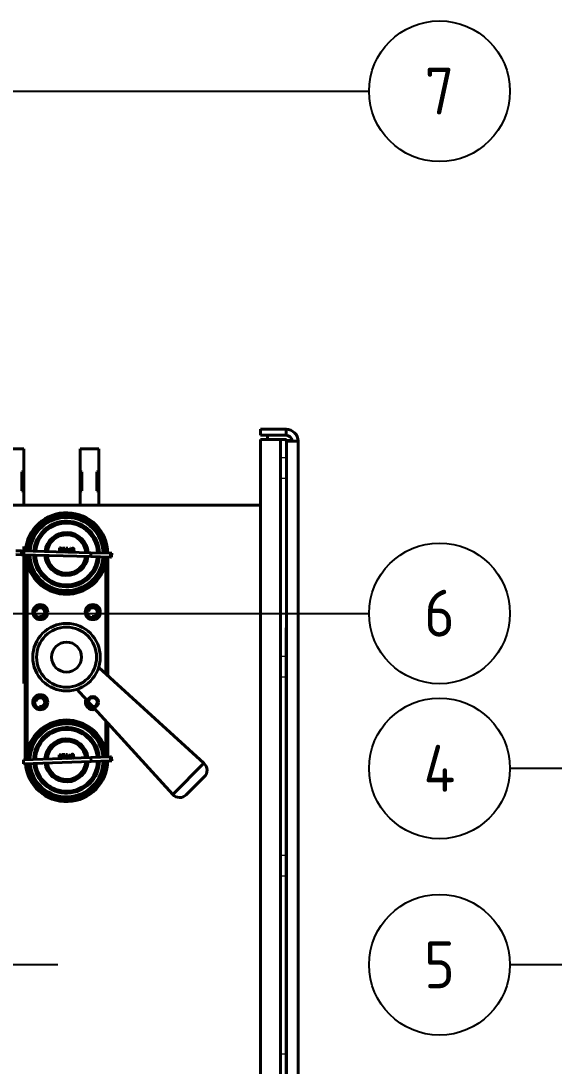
# Model space of a CAD drawing. Header units: millimetres. Extents: x 9486 to 14955, y -8999 to 1872.
# Drawn here: x 10403 to 10687, y -8036 to -7479 of the extents above; entities that cross this region are included whole.
import ezdxf

# ---------------------------------------------------------------- set-up
doc = ezdxf.new("R2010")
doc.units = ezdxf.units.MM
doc.linetypes.add('CENTER', pattern=[50.8, 31.75, -6.35, 6.35, -6.35])
doc.linetypes.add('DASHED', pattern=[0.2067, 0.1654, -0.0413])
for name, color, linetype, lineweight in [('가려진 것(ISO)', 2, 'DASHED', 18), ('가시적인 것(ISO)', 3, 'Continuous', 40), ('가시적인 좁은 것(ISO)', 3, 'Continuous', 35), ('기호(ISO)', 5, 'Continuous', 25)]:
    doc.layers.add(name, color=color, linetype=linetype, lineweight=lineweight)
doc.styles.add('부품번호텍스트_PSTEK_POSCO', font='isocp.shx')

# ---------------------------------------------------------------- blocks, each defined once
blk = doc.blocks.new('A$C1B500327')
at = {"color": 1, "linetype": 'CENTER'}
blk.add_line((320, 0), (-320, 0), dxfattribs=at)
at = {"layer": '가려진 것(ISO)', "ltscale": 1.218906}
for p, q in [((438.6, 270.5), (441.8, 270.5)), ((438.6, 259.5), (441.8, 259.5)), ((438.6, 164.5), (441.8, 164.5)), ((438.6, 153.5), (441.8, 153.5)), ((438.6, 58.5), (441.8, 58.5)), ((438.6, 47.5), (441.8, 47.5)), ((438.6, -47.5), (441.8, -47.5))]:
    blk.add_line(p, q, dxfattribs=at)
at = {"layer": '가시적인 것(ISO)'}
for p, q in [((441.6, 285.46), (428, 285.46)), ((428, 282.26), (428, 285.46)), ((441.6, 282.26), (441.6, 285.46)), ((441.6, 282.26), (428, 282.26)), ((428, 280), (441.6, 280)), ((428, -280), (428, 280)), ((431.6, 280), (431.6, 282.26)), ((441.8, 280), (438.6, 280)), ((438.6, -280), (438.6, 280)), ((441.6, 280), (441.6, 279.06)), ((448, 279.06), (441.6, 279.06)), ((441.8, 280), (441.8, -280)), ((441.8, 279.46), (444.8, 279.46)), ((441.8, 279.46), (441.8, 279.06)), ((444.8, 279.06), (444.8, 279.46)), ((448, 279.06), (448, -279.06)), ((428, 245), (245, 245)), ((297.58, 218.7), (300.58, 218.62)), ((297.64, 220.7), (300.63, 220.62)), ((300.58, 218.62), (300.63, 220.62)), ((337.57, 217.66), (300.58, 218.62)), ((337.62, 219.66), (300.63, 220.62)), ((302.6, 109.26), (302.6, 218.57)), ((320.8, 220.1), (320.86, 222.22)), ((320.86, 222.22), (321.27, 222.2)), ((321.02, 221.1), (321, 220.31)), ((321, 220.31), (321.27, 220.3)), ((321.04, 221.99), (321.02, 221.31)), ((321.02, 221.31), (321.15, 221.31)), ((321.14, 221.09), (321.02, 221.1)), ((321.3, 221.99), (321.04, 221.99)), ((322.46, 220.09), (323.46, 221.93)), ((322.52, 220.05), (322.46, 220.09)), ((322.48, 221.96), (322.48, 222.17)), ((322.48, 222.17), (323.79, 222.14)), ((323.46, 221.93), (322.48, 221.96)), ((323.79, 222.14), (322.65, 220.05)), ((323.96, 220.56), (324.15, 220.55)), ((324.19, 221.07), (324.44, 222.12)), ((324.44, 222.12), (325.3, 222.1)), ((324.58, 221.9), (324.45, 221.35)), ((325.3, 221.88), (324.58, 221.9)), ((325.3, 222.1), (325.3, 221.88)), ((325.56, 220.46), (326.76, 222.12)), ((326.56, 220.44), (325.56, 220.46)), ((326.59, 221.57), (325.94, 220.67)), ((325.94, 220.67), (326.57, 220.65)), ((326.55, 219.95), (326.56, 220.44)), ((326.57, 220.65), (326.59, 221.57)), ((326.75, 220.43), (326.74, 219.94)), ((327, 220.43), (326.75, 220.43)), ((326.76, 222.12), (326.8, 222.11)), ((326.8, 222.11), (326.76, 220.65)), ((326.76, 220.65), (327, 220.64)), ((327, 220.64), (327, 220.43)), ((327.19, 220.5), (327.38, 220.5)), ((327.49, 221.55), (327.3, 221.56)), ((327.8, 220.98), (327.81, 221.19)), ((337.57, 217.66), (337.62, 219.66)), ((348.04, 217.39), (337.57, 217.66)), ((348.1, 219.39), (337.62, 219.66)), ((346.6, 217.43), (346.6, 154.09)), ((348.04, 217.39), (348.1, 219.39)), ((348.04, 217.39), (348.63, 217.37)), ((348.1, 219.39), (348.68, 219.37)), ((348.63, 217.37), (348.68, 219.37)), ((304.58, 214.6), (303.6, 214.39)), ((303.6, 214.39), (303.6, 113.61)), ((344.62, 214.6), (345.6, 214.39)), ((345.6, 155), (345.6, 214.39)), ((341.74, 158.51), (397.8, 107.42)), ((330.09, 146.86), (381.18, 90.8)), ((345.6, 113.61), (345.6, 129.83)), ((346.6, 128.74), (346.6, 110.75)), ((304.58, 113.4), (303.6, 113.61)), ((320.67, 111.99), (321.08, 112)), ((320.74, 109.87), (320.67, 111.99)), ((321.13, 111.78), (320.87, 111.77)), ((320.87, 111.77), (320.89, 111.1)), ((322.3, 112.04), (323.6, 112.08)), ((322.31, 111.82), (322.3, 112.04)), ((323.29, 111.86), (322.31, 111.82)), ((322.39, 109.96), (323.29, 111.86)), ((323.6, 112.08), (322.59, 109.93)), ((324.07, 111.04), (324.25, 112.11)), ((324.25, 112.11), (325.12, 112.14)), ((324.41, 111.89), (324.31, 111.33)), ((325.13, 111.92), (324.41, 111.89)), ((325.12, 112.14), (325.13, 111.92)), ((325.47, 110.52), (326.57, 112.24)), ((326.44, 111.69), (325.84, 110.75)), ((326.47, 110.77), (326.44, 111.69)), ((326.57, 112.24), (326.61, 112.24)), ((326.61, 112.24), (326.66, 110.78)), ((327.33, 111.72), (327.14, 111.72)), ((344.62, 113.4), (345.6, 113.61)), ((337.56, 110.44), (301.59, 109.22)), ((301.67, 107.22), (301.6, 109.22)), ((337.63, 108.44), (301.67, 107.22)), ((320.89, 111.1), (321.02, 111.1)), ((321.02, 110.88), (320.9, 110.88)), ((320.9, 110.88), (320.92, 110.09)), ((320.92, 110.09), (321.19, 110.1)), ((322.46, 109.93), (322.39, 109.96)), ((323.87, 110.52), (324.06, 110.53)), ((326.48, 110.55), (325.47, 110.52)), ((325.84, 110.75), (326.47, 110.77)), ((326.49, 110.06), (326.48, 110.55)), ((326.66, 110.78), (326.9, 110.78)), ((326.91, 110.57), (326.67, 110.56)), ((326.67, 110.56), (326.68, 110.07)), ((326.9, 110.78), (326.91, 110.57)), ((327.1, 110.66), (327.29, 110.66)), ((327.68, 111.16), (327.67, 111.38)), ((348.03, 110.79), (337.56, 110.44)), ((337.63, 108.44), (337.56, 110.44)), ((348.1, 108.8), (337.63, 108.44)), ((348.03, 110.79), (348.62, 110.81)), ((348.1, 108.8), (348.03, 110.79)), ((348.1, 108.8), (348.68, 108.81)), ((348.68, 108.81), (348.62, 110.81)), ((397.8, 107.42), (381.18, 90.8)), ((388.41, 90.63), (397.97, 100.19))]:
    blk.add_line(p, q, dxfattribs=at)
for centre, radius in [((310.6, 188), 4), ((310.6, 188), 3), ((310.6, 188), 3), ((338.6, 188), 4), ((338.6, 188), 3), ((338.6, 188), 3), ((324.6, 164), 18), ((324.6, 164), 16), ((324.6, 164), 8), ((310.6, 140), 4), ((310.6, 140), 3), ((310.6, 140), 3), ((338.6, 140), 3)]:
    blk.add_circle(centre, radius, dxfattribs=at)
for centre, radius, start, end in [((441.6, 279.06), 6.4, 0, 90), ((441.6, 279.06), 3.2, 7.1808, 90), ((324.6, 219), 22, 1.1155, 175.905), ((324.6, 219), 21.25, 1.2076, 175.813), ((324.6, 219), 20.5, 1.3063, 175.7143), ((324.6, 219), 19.5, 1.4498, 175.5708), ((324.6, 219), 17.5, 1.7861, 175.2345), ((324.6, 219), 16.5, 1.9849, 175.0357), ((324.6, 219), 11.5, 3.4988, 173.5218), ((324.6, 219), 10.25, 4.109, 172.9116), ((317.43, 227.99), 1, 221.0829, 36.0991), ((331.77, 227.99), 1, 143.9009, 318.9171), ((324.6, 219), 20.5, 181.3063, 355.7143), ((324.6, 219), 19.5, 181.4498, 355.5708), ((324.6, 219), 17.5, 181.7861, 355.2345), ((324.6, 219), 16.5, 181.9849, 355.0357), ((324.6, 219), 11.5, 183.4988, 353.5218), ((324.6, 219), 10.25, 184.109, 352.9116), ((324.6, 219), 21.5, 192.3808, 347.6192), ((317.43, 210.01), 1, 323.9009, 138.9171), ((331.77, 210.01), 1, 41.0829, 216.0991), ((310.6, 188), 2.4, 260, 170), ((310.6, 188), 2.4, 260, 170), ((338.6, 188), 2.4, 260, 170), ((338.6, 188), 2.4, 260, 170), ((310.6, 140), 2.4, 260, 170), ((310.6, 140), 2.4, 260, 170), ((338.6, 140), 4, 157.0787, 287.609), ((338.6, 140), 3, 166.2541, 278.4336), ((338.6, 140), 2.4, 260, 170), ((338.6, 140), 2.4, 260, 268.1509), ((324.6, 109), 21.5, 12.3808, 167.6192), ((324.6, 109), 20.5, 4.7354, 179.1434), ((324.6, 109), 19.5, 4.879, 178.9999), ((324.6, 109), 17.5, 5.2152, 178.6636), ((324.6, 109), 16.5, 5.414, 178.4648), ((324.6, 109), 11.5, 6.928, 176.9509), ((324.6, 109), 10.25, 7.5382, 176.3407), ((317.43, 117.99), 1, 221.0829, 36.0991), ((331.77, 117.99), 1, 143.9009, 318.9171), ((324.6, 109), 22, 184.5447, 359.3342), ((324.6, 109), 21.25, 184.6367, 359.2421), ((324.6, 109), 20.5, 184.7354, 359.1434), ((324.6, 109), 19.5, 184.879, 358.9999), ((324.6, 109), 17.5, 185.2152, 358.6636), ((324.6, 109), 16.5, 185.414, 358.4648), ((324.6, 109), 11.5, 186.928, 356.9509), ((324.6, 109), 10.25, 187.5382, 356.3407), ((394.44, 103.73), 5, 315, 47.6561), ((317.43, 100.01), 1, 323.9009, 138.9171), ((331.77, 100.01), 1, 41.0829, 216.0991), ((384.87, 94.16), 5, 222.3439, 315)]:
    blk.add_arc(centre, radius, start, end, dxfattribs=at)
for points, knots in [([(303.6, 214.39), (303.52, 215.15), (303.45, 215.92), (303.41, 216.68), (303.38, 217.31), (303.36, 217.93), (303.35, 218.55)], [0, 0, 0, 0, 0.002301737, 0.002301737, 0.002301737, 0.004173995, 0.004173995, 0.004173995, 0.004173995]), ([(321.54, 221.06), (321.53, 221.06), (321.51, 221.07), (321.47, 221.07), (321.43, 221.08), (321.38, 221.08), (321.33, 221.09), (321.27, 221.09), (321.21, 221.09), (321.17, 221.09), (321.14, 221.09)], [0, 0, 0, 0, 0.079306, 0.171953, 0.277057, 0.394731, 0.526177, 0.671345, 0.829285, 1, 1, 1, 1]), ([(321.15, 221.31), (321.17, 221.31), (321.2, 221.31), (321.26, 221.31), (321.31, 221.31), (321.35, 221.32), (321.39, 221.32), (321.43, 221.33), (321.46, 221.33), (321.5, 221.35), (321.54, 221.36), (321.59, 221.39), (321.63, 221.43), (321.67, 221.47), (321.7, 221.51), (321.72, 221.56), (321.73, 221.61), (321.74, 221.65), (321.74, 221.66)], [0, 0, 0, 0, 0.072301, 0.1397, 0.202289, 0.2606, 0.31319, 0.361739, 0.405706, 0.44554, 0.518832, 0.589778, 0.658867, 0.72843, 0.797283, 0.864815, 0.931364, 1, 1, 1, 1]), ([(321.27, 222.2), (321.29, 222.2), (321.33, 222.2), (321.39, 222.2), (321.44, 222.19), (321.49, 222.18), (321.53, 222.17), (321.58, 222.16), (321.62, 222.15), (321.66, 222.13), (321.71, 222.1), (321.77, 222.06), (321.82, 222), (321.86, 221.94), (321.89, 221.88), (321.91, 221.81), (321.93, 221.74), (321.93, 221.69), (321.93, 221.66)], [0, 0, 0, 0, 0.062594, 0.121323, 0.17668, 0.228365, 0.276868, 0.321879, 0.364099, 0.403356, 0.477968, 0.550535, 0.623584, 0.698175, 0.773354, 0.847281, 0.922818, 1, 1, 1, 1]), ([(321.27, 220.3), (321.29, 220.3), (321.32, 220.3), (321.38, 220.3), (321.43, 220.31), (321.47, 220.31), (321.52, 220.31), (321.55, 220.32), (321.59, 220.33), (321.63, 220.34), (321.67, 220.36), (321.72, 220.39), (321.77, 220.43), (321.8, 220.47), (321.83, 220.52), (321.86, 220.57), (321.87, 220.62), (321.87, 220.65), (321.87, 220.67)], [0, 0, 0, 0, 0.072502, 0.139739, 0.201795, 0.259822, 0.312206, 0.360773, 0.40454, 0.443698, 0.516841, 0.587874, 0.657965, 0.728969, 0.799308, 0.866636, 0.933116, 1, 1, 1, 1]), ([(321.74, 221.66), (321.74, 221.68), (321.74, 221.7), (321.73, 221.73), (321.73, 221.76), (321.71, 221.79), (321.7, 221.82), (321.68, 221.85), (321.66, 221.87), (321.64, 221.9), (321.61, 221.92), (321.58, 221.93), (321.54, 221.95), (321.5, 221.96), (321.45, 221.97), (321.41, 221.98), (321.35, 221.98), (321.32, 221.99), (321.3, 221.99)], [0, 0, 0, 0, 0.057003, 0.111818, 0.164402, 0.21587, 0.266841, 0.317479, 0.369902, 0.4234, 0.479718, 0.539241, 0.602431, 0.67103, 0.744485, 0.823454, 0.90874, 1, 1, 1, 1]), ([(322.06, 220.67), (322.06, 220.65), (322.06, 220.61), (322.05, 220.55), (322.04, 220.49), (322.01, 220.44), (321.99, 220.38), (321.95, 220.33), (321.91, 220.29), (321.87, 220.24), (321.82, 220.21), (321.77, 220.17), (321.71, 220.14), (321.65, 220.12), (321.59, 220.1), (321.52, 220.09), (321.45, 220.08), (321.4, 220.08), (321.37, 220.08)], [0, 0, 0, 0, 0.06116, 0.120335, 0.17818, 0.235235, 0.292683, 0.351186, 0.410457, 0.47172, 0.533761, 0.595739, 0.657888, 0.721295, 0.786823, 0.854686, 0.925478, 1, 1, 1, 1]), ([(321.87, 220.67), (321.87, 220.68), (321.87, 220.71), (321.87, 220.74), (321.86, 220.77), (321.86, 220.8), (321.84, 220.83), (321.83, 220.86), (321.81, 220.89), (321.78, 220.92), (321.74, 220.96), (321.68, 221), (321.61, 221.04), (321.56, 221.05), (321.54, 221.06)], [0, 0, 0, 0, 0.060287, 0.119602, 0.177503, 0.235143, 0.292133, 0.350871, 0.410098, 0.470732, 0.594829, 0.722579, 0.856691, 1, 1, 1, 1]), ([(321.93, 221.66), (321.93, 221.64), (321.92, 221.59), (321.91, 221.53), (321.89, 221.46), (321.86, 221.4), (321.82, 221.35), (321.78, 221.3), (321.73, 221.25), (321.69, 221.23), (321.67, 221.22)], [0, 0, 0, 0, 0.130569, 0.256581, 0.380552, 0.503623, 0.625739, 0.747549, 0.871766, 1, 1, 1, 1]), ([(321.67, 221.22), (321.7, 221.21), (321.74, 221.19), (321.8, 221.16), (321.86, 221.12), (321.9, 221.08), (321.94, 221.04), (321.97, 221), (322, 220.95), (322.03, 220.9), (322.04, 220.84), (322.06, 220.79), (322.06, 220.73), (322.06, 220.69), (322.06, 220.67)], [0, 0, 0, 0, 0.106057, 0.202914, 0.2903, 0.370223, 0.446384, 0.521397, 0.598291, 0.676142, 0.755529, 0.834887, 0.916646, 1, 1, 1, 1]), ([(324.33, 220.01), (324.32, 220.01), (324.29, 220.02), (324.25, 220.05), (324.21, 220.08), (324.16, 220.12), (324.12, 220.17), (324.08, 220.21), (324.05, 220.26), (324.02, 220.32), (324, 220.37), (323.98, 220.43), (323.97, 220.5), (323.96, 220.54), (323.96, 220.56)], [0.2851124, 0.2851124, 0.2851124, 0.2851124, 0.3106372, 0.3707664, 0.4316147, 0.493523, 0.5558835, 0.6173424, 0.678668, 0.7407114, 0.8029854, 0.8668026, 0.9323472, 1, 1, 1, 1]), ([(324.15, 220.55), (324.16, 220.53), (324.16, 220.5), (324.18, 220.44), (324.21, 220.39), (324.23, 220.35), (324.27, 220.31), (324.3, 220.27), (324.35, 220.24), (324.39, 220.22), (324.45, 220.19), (324.5, 220.18), (324.55, 220.17), (324.59, 220.16), (324.61, 220.16)], [0, 0, 0, 0, 0.094687, 0.181994, 0.264377, 0.34218, 0.418618, 0.496509, 0.577369, 0.661511, 0.746733, 0.831258, 0.915206, 1, 1, 1, 1]), ([(324.66, 221.17), (324.64, 221.17), (324.61, 221.17), (324.56, 221.16), (324.5, 221.16), (324.45, 221.14), (324.39, 221.13), (324.32, 221.11), (324.26, 221.09), (324.21, 221.08), (324.19, 221.07)], [0, 0, 0, 0, 0.102203, 0.211023, 0.3251, 0.446502, 0.573788, 0.708901, 0.850358, 1, 1, 1, 1]), ([(324.45, 221.35), (324.47, 221.35), (324.52, 221.36), (324.58, 221.38), (324.64, 221.38), (324.68, 221.38), (324.7, 221.38)], [0, 0, 0, 0, 0.275068, 0.532901, 0.773973, 1, 1, 1, 1]), ([(324.61, 220.16), (324.63, 220.16), (324.66, 220.16), (324.72, 220.17), (324.77, 220.18), (324.81, 220.2), (324.86, 220.22), (324.91, 220.24), (324.95, 220.27), (324.99, 220.31), (325.03, 220.34), (325.06, 220.39), (325.09, 220.43), (325.12, 220.48), (325.13, 220.52), (325.15, 220.58), (325.16, 220.63), (325.16, 220.67), (325.16, 220.69)], [0, 0, 0, 0, 0.064207, 0.126425, 0.18768, 0.248216, 0.308305, 0.369661, 0.431699, 0.495947, 0.559758, 0.622295, 0.683911, 0.745092, 0.80674, 0.869087, 0.93329, 1, 1, 1, 1]), ([(325.16, 220.69), (325.16, 220.7), (325.16, 220.74), (325.15, 220.78), (325.14, 220.83), (325.13, 220.87), (325.11, 220.92), (325.09, 220.96), (325.06, 220.99), (325.03, 221.03), (324.99, 221.06), (324.96, 221.09), (324.91, 221.11), (324.87, 221.13), (324.82, 221.14), (324.77, 221.16), (324.72, 221.16), (324.68, 221.17), (324.66, 221.17)], [0, 0, 0, 0, 0.065351, 0.127916, 0.18836, 0.247216, 0.30563, 0.36377, 0.422661, 0.482687, 0.5433, 0.604118, 0.664965, 0.727413, 0.791468, 0.858055, 0.927037, 1, 1, 1, 1]), ([(324.7, 221.38), (324.73, 221.38), (324.77, 221.38), (324.84, 221.37), (324.9, 221.35), (324.96, 221.33), (325.02, 221.3), (325.08, 221.26), (325.13, 221.22), (325.17, 221.18), (325.22, 221.12), (325.25, 221.07), (325.29, 221.01), (325.31, 220.95), (325.33, 220.89), (325.34, 220.82), (325.35, 220.75), (325.35, 220.7), (325.35, 220.67)], [0, 0, 0, 0, 0.065808, 0.129394, 0.190894, 0.251281, 0.310815, 0.370371, 0.430768, 0.492881, 0.555104, 0.616067, 0.677256, 0.73826, 0.800762, 0.864778, 0.931045, 1, 1, 1, 1]), ([(325.35, 220.67), (325.35, 220.66), (325.35, 220.62), (325.34, 220.57), (325.33, 220.52), (325.32, 220.47), (325.31, 220.43), (325.29, 220.38), (325.27, 220.33), (325.24, 220.29), (325.22, 220.25), (325.19, 220.21), (325.16, 220.17), (325.13, 220.14), (325.09, 220.11), (325.05, 220.08), (325.02, 220.05), (324.97, 220.03), (324.93, 220.01), (324.91, 220), (324.89, 219.99)], [0, 0, 0, 0, 0.0440145, 0.0874341, 0.1301184, 0.1725537, 0.2145548, 0.2562981, 0.2984382, 0.340849, 0.3827152, 0.423924, 0.4642462, 0.5040737, 0.5438619, 0.5835667, 0.6230943, 0.6632291, 0.7035513, 0.7399994, 0.7399994, 0.7399994, 0.7399994]), ([(327.59, 219.92), (327.58, 219.93), (327.56, 219.94), (327.52, 219.96), (327.47, 219.99), (327.42, 220.03), (327.38, 220.07), (327.34, 220.12), (327.3, 220.17), (327.27, 220.23), (327.24, 220.29), (327.22, 220.36), (327.2, 220.43), (327.2, 220.48), (327.19, 220.5)], [0.2898514, 0.2898514, 0.2898514, 0.2898514, 0.3085484, 0.366398, 0.4245422, 0.48317, 0.5422434, 0.6017394, 0.662506, 0.7248555, 0.7891278, 0.8563464, 0.9262952, 1, 1, 1, 1]), ([(327.3, 221.56), (327.31, 221.58), (327.32, 221.62), (327.34, 221.68), (327.36, 221.74), (327.39, 221.79), (327.42, 221.84), (327.46, 221.88), (327.5, 221.92), (327.54, 221.96), (327.58, 221.99), (327.63, 222.01), (327.68, 222.04), (327.73, 222.06), (327.78, 222.07), (327.83, 222.08), (327.89, 222.09), (327.92, 222.09), (327.94, 222.09)], [0, 0, 0, 0, 0.072625, 0.141977, 0.208985, 0.273957, 0.336889, 0.398745, 0.460116, 0.520825, 0.580994, 0.640152, 0.698622, 0.757271, 0.816427, 0.876254, 0.937165, 1, 1, 1, 1]), ([(327.38, 220.5), (327.39, 220.48), (327.39, 220.45), (327.41, 220.4), (327.43, 220.36), (327.45, 220.32), (327.47, 220.29), (327.49, 220.26), (327.51, 220.23), (327.53, 220.21), (327.54, 220.2)], [0, 0, 0, 0, 0.14977, 0.291316, 0.425966, 0.55216, 0.671527, 0.786122, 0.895325, 1, 1, 1, 1]), ([(327.94, 221.87), (327.92, 221.87), (327.87, 221.87), (327.8, 221.85), (327.74, 221.83), (327.69, 221.81), (327.65, 221.78), (327.63, 221.76), (327.6, 221.73), (327.58, 221.7), (327.55, 221.67), (327.53, 221.63), (327.51, 221.6), (327.5, 221.57), (327.49, 221.55)], [0, 0, 0, 0, 0.122712, 0.239685, 0.351816, 0.463766, 0.520818, 0.579448, 0.640604, 0.705298, 0.773634, 0.844669, 0.920057, 1, 1, 1, 1]), ([(327.54, 220.2), (327.55, 220.19), (327.57, 220.17), (327.61, 220.15), (327.65, 220.13), (327.69, 220.11), (327.74, 220.1), (327.79, 220.09), (327.84, 220.08), (327.87, 220.08), (327.89, 220.08)], [0, 0, 0, 0, 0.1182713, 0.2361775, 0.3556629, 0.4759042, 0.6001273, 0.7286081, 0.8613135, 1, 1, 1, 1]), ([(328.44, 220.51), (328.44, 220.53), (328.44, 220.57), (328.43, 220.63), (328.4, 220.68), (328.37, 220.74), (328.33, 220.79), (328.29, 220.83), (328.24, 220.87), (328.19, 220.9), (328.15, 220.91), (328.11, 220.93), (328.07, 220.94), (328.02, 220.95), (327.97, 220.96), (327.92, 220.96), (327.86, 220.97), (327.82, 220.97), (327.8, 220.98)], [0, 0, 0, 0, 0.0669092, 0.1334854, 0.2010351, 0.2712343, 0.34288, 0.4138361, 0.4859766, 0.5602296, 0.5998842, 0.6440548, 0.6918919, 0.7446875, 0.8014918, 0.8628577, 0.9293284, 1, 1, 1, 1]), ([(327.81, 221.19), (327.83, 221.19), (327.88, 221.19), (327.96, 221.2), (328.03, 221.21), (328.1, 221.23), (328.16, 221.26), (328.21, 221.29), (328.26, 221.32), (328.29, 221.36), (328.32, 221.4), (328.34, 221.44), (328.35, 221.48), (328.36, 221.51), (328.36, 221.53)], [0, 0, 0, 0, 0.110166, 0.215787, 0.318027, 0.417574, 0.51165, 0.596162, 0.672935, 0.74367, 0.810677, 0.874059, 0.936696, 1, 1, 1, 1]), ([(327.89, 220.08), (327.91, 220.08), (327.95, 220.08), (328, 220.08), (328.06, 220.09), (328.11, 220.1), (328.16, 220.12), (328.2, 220.14), (328.24, 220.17), (328.28, 220.2), (328.32, 220.23), (328.35, 220.27), (328.38, 220.31), (328.4, 220.34), (328.42, 220.38), (328.43, 220.42), (328.44, 220.47), (328.44, 220.5), (328.44, 220.51)], [0, 0, 0, 0, 0.076072, 0.148752, 0.218403, 0.28576, 0.350598, 0.414964, 0.478069, 0.541761, 0.60435, 0.664075, 0.721464, 0.777587, 0.832644, 0.887844, 0.94346, 1, 1, 1, 1]), ([(327.94, 222.09), (327.97, 222.08), (328.03, 222.08), (328.11, 222.06), (328.18, 222.04), (328.26, 222), (328.32, 221.96), (328.38, 221.91), (328.43, 221.85), (328.48, 221.79), (328.51, 221.73), (328.53, 221.66), (328.55, 221.59), (328.55, 221.54), (328.55, 221.52)], [0, 0, 0, 0, 0.0902542, 0.1785398, 0.266093, 0.354631, 0.4418862, 0.5257469, 0.6081136, 0.6901973, 0.7708215, 0.8483262, 0.9240117, 1, 1, 1, 1]), ([(328.36, 221.53), (328.36, 221.54), (328.36, 221.56), (328.35, 221.59), (328.34, 221.62), (328.33, 221.65), (328.31, 221.68), (328.29, 221.71), (328.27, 221.74), (328.24, 221.76), (328.21, 221.79), (328.18, 221.81), (328.15, 221.82), (328.11, 221.84), (328.07, 221.85), (328.03, 221.86), (327.99, 221.87), (327.96, 221.87), (327.94, 221.87)], [0, 0, 0, 0, 0.055275, 0.109966, 0.163247, 0.218076, 0.273301, 0.330909, 0.390995, 0.454176, 0.518862, 0.583311, 0.648517, 0.715031, 0.782502, 0.852323, 0.924928, 1, 1, 1, 1]), ([(328.63, 220.52), (328.63, 220.49), (328.62, 220.44), (328.6, 220.35), (328.57, 220.26), (328.53, 220.18), (328.47, 220.11), (328.41, 220.04), (328.34, 219.99), (328.26, 219.94), (328.21, 219.92), (328.18, 219.91)], [0, 0, 0, 0, 0.0796483, 0.1589217, 0.2396195, 0.3226094, 0.4060346, 0.4876021, 0.5696846, 0.6530361, 0.7268773, 0.7268773, 0.7268773, 0.7268773]), ([(328.55, 221.52), (328.55, 221.5), (328.54, 221.45), (328.53, 221.39), (328.51, 221.33), (328.48, 221.27), (328.44, 221.22), (328.4, 221.17), (328.35, 221.13), (328.31, 221.1), (328.29, 221.09)], [0, 0, 0, 0, 0.128068, 0.250608, 0.37063, 0.490072, 0.610375, 0.734313, 0.863217, 1, 1, 1, 1]), ([(328.29, 221.09), (328.31, 221.08), (328.36, 221.06), (328.41, 221.01), (328.47, 220.96), (328.5, 220.92), (328.51, 220.9)], [0, 0, 0, 0, 0.25388, 0.503009, 0.750291, 1, 1, 1, 1]), ([(328.51, 220.9), (328.52, 220.89), (328.54, 220.86), (328.57, 220.82), (328.59, 220.77), (328.6, 220.72), (328.62, 220.68), (328.63, 220.63), (328.63, 220.58), (328.63, 220.54), (328.63, 220.52)], [0, 0, 0, 0, 0.128136, 0.254173, 0.378112, 0.501712, 0.623986, 0.747096, 0.872875, 1, 1, 1, 1]), ([(345.82, 217.45), (345.81, 217.2), (345.8, 216.94), (345.79, 216.69), (345.79, 216.69), (345.79, 216.68), (345.79, 216.68), (345.75, 215.92), (345.68, 215.15), (345.6, 214.39)], [0.001553048, 0.001553048, 0.001553048, 0.001553048, 0.002310898, 0.002310898, 0.002310898, 0.002321359, 0.002321359, 0.002321359, 0.004621796, 0.004621796, 0.004621796, 0.004621796]), ([(303.35, 109.28), (303.36, 109.96), (303.38, 110.63), (303.41, 111.31), (303.41, 111.31), (303.41, 111.32), (303.41, 111.32), (303.45, 112.08), (303.52, 112.85), (303.6, 113.61)], [0.000281044, 0.000281044, 0.000281044, 0.000281044, 0.002310898, 0.002310898, 0.002310898, 0.002321359, 0.002321359, 0.002321359, 0.004621796, 0.004621796, 0.004621796, 0.004621796]), ([(321.02, 111.1), (321.04, 111.1), (321.07, 111.1), (321.12, 111.11), (321.17, 111.11), (321.22, 111.12), (321.26, 111.12), (321.29, 111.13), (321.33, 111.14), (321.37, 111.16), (321.41, 111.18), (321.45, 111.21), (321.49, 111.25), (321.53, 111.29), (321.55, 111.33), (321.57, 111.38), (321.58, 111.43), (321.58, 111.47), (321.58, 111.49)], [0, 0, 0, 0, 0.072301, 0.1397, 0.202289, 0.2606, 0.31319, 0.361739, 0.405706, 0.44554, 0.518832, 0.589778, 0.658867, 0.72843, 0.797283, 0.864815, 0.931364, 1, 1, 1, 1]), ([(321.08, 112), (321.1, 112), (321.14, 112), (321.2, 112), (321.25, 112), (321.3, 111.99), (321.35, 111.99), (321.39, 111.98), (321.43, 111.97), (321.48, 111.95), (321.53, 111.92), (321.59, 111.88), (321.64, 111.83), (321.69, 111.77), (321.72, 111.71), (321.75, 111.64), (321.77, 111.57), (321.77, 111.52), (321.77, 111.5)], [0, 0, 0, 0, 0.062594, 0.121323, 0.17668, 0.228365, 0.276868, 0.321879, 0.364099, 0.403356, 0.477968, 0.550535, 0.623584, 0.698175, 0.773354, 0.847281, 0.922818, 1, 1, 1, 1]), ([(321.58, 111.49), (321.58, 111.5), (321.58, 111.52), (321.57, 111.56), (321.57, 111.59), (321.55, 111.62), (321.54, 111.64), (321.52, 111.67), (321.49, 111.69), (321.47, 111.71), (321.44, 111.73), (321.41, 111.75), (321.37, 111.76), (321.33, 111.77), (321.28, 111.78), (321.23, 111.78), (321.18, 111.78), (321.14, 111.78), (321.13, 111.78)], [0, 0, 0, 0, 0.057003, 0.111818, 0.164402, 0.21587, 0.266841, 0.317479, 0.369902, 0.4234, 0.479718, 0.539241, 0.602431, 0.67103, 0.744485, 0.823454, 0.90874, 1, 1, 1, 1]), ([(321.77, 111.5), (321.77, 111.47), (321.77, 111.43), (321.76, 111.36), (321.75, 111.3), (321.72, 111.24), (321.69, 111.18), (321.65, 111.13), (321.6, 111.08), (321.56, 111.05), (321.54, 111.04)], [0, 0, 0, 0, 0.130569, 0.256581, 0.380552, 0.503623, 0.625739, 0.747549, 0.871766, 1, 1, 1, 1]), ([(327.14, 111.72), (327.15, 111.74), (327.15, 111.78), (327.17, 111.84), (327.19, 111.9), (327.22, 111.95), (327.25, 112), (327.28, 112.04), (327.32, 112.09), (327.36, 112.13), (327.4, 112.16), (327.44, 112.19), (327.49, 112.22), (327.54, 112.24), (327.59, 112.25), (327.64, 112.27), (327.7, 112.28), (327.73, 112.28), (327.75, 112.28)], [0, 0, 0, 0, 0.072625, 0.141977, 0.208985, 0.273957, 0.336889, 0.398745, 0.460116, 0.520825, 0.580994, 0.640152, 0.698622, 0.757271, 0.816427, 0.876254, 0.937165, 1, 1, 1, 1]), ([(327.76, 112.06), (327.74, 112.06), (327.69, 112.06), (327.62, 112.04), (327.56, 112.02), (327.52, 111.99), (327.48, 111.96), (327.46, 111.93), (327.43, 111.91), (327.41, 111.88), (327.39, 111.84), (327.37, 111.81), (327.35, 111.77), (327.34, 111.74), (327.33, 111.72)], [0, 0, 0, 0, 0.122712, 0.239685, 0.351816, 0.463766, 0.520818, 0.579448, 0.640604, 0.705298, 0.773634, 0.844669, 0.920057, 1, 1, 1, 1]), ([(327.67, 111.38), (327.7, 111.38), (327.75, 111.38), (327.82, 111.4), (327.89, 111.41), (327.96, 111.44), (328.02, 111.47), (328.07, 111.5), (328.11, 111.53), (328.15, 111.57), (328.17, 111.61), (328.19, 111.66), (328.2, 111.7), (328.2, 111.73), (328.2, 111.75)], [0, 0, 0, 0, 0.110166, 0.215787, 0.318027, 0.417574, 0.51165, 0.596162, 0.672935, 0.74367, 0.810677, 0.874059, 0.936696, 1, 1, 1, 1]), ([(327.75, 112.28), (327.78, 112.28), (327.84, 112.28), (327.92, 112.27), (327.99, 112.25), (328.07, 112.22), (328.14, 112.18), (328.2, 112.13), (328.26, 112.08), (328.3, 112.02), (328.34, 111.95), (328.37, 111.89), (328.38, 111.82), (328.39, 111.77), (328.39, 111.75)], [0, 0, 0, 0, 0.0902542, 0.1785398, 0.266093, 0.354631, 0.4418862, 0.5257469, 0.6081136, 0.6901973, 0.7708215, 0.8483262, 0.9240117, 1, 1, 1, 1]), ([(328.2, 111.75), (328.2, 111.76), (328.2, 111.78), (328.19, 111.81), (328.18, 111.84), (328.17, 111.87), (328.15, 111.9), (328.13, 111.93), (328.1, 111.95), (328.07, 111.97), (328.04, 112), (328.01, 112.02), (327.97, 112.03), (327.93, 112.04), (327.89, 112.05), (327.85, 112.06), (327.81, 112.06), (327.78, 112.06), (327.76, 112.06)], [0, 0, 0, 0, 0.055275, 0.109966, 0.163247, 0.218076, 0.273301, 0.330909, 0.390995, 0.454176, 0.518862, 0.583311, 0.648517, 0.715031, 0.782502, 0.852323, 0.924928, 1, 1, 1, 1]), ([(328.39, 111.75), (328.39, 111.73), (328.39, 111.68), (328.38, 111.62), (328.36, 111.56), (328.34, 111.5), (328.3, 111.45), (328.26, 111.4), (328.21, 111.35), (328.18, 111.32), (328.16, 111.31)], [0, 0, 0, 0, 0.128068, 0.250608, 0.37063, 0.490072, 0.610375, 0.734313, 0.863217, 1, 1, 1, 1]), ([(345.6, 113.61), (345.68, 112.85), (345.75, 112.08), (345.79, 111.32), (345.8, 111.12), (345.81, 110.92), (345.82, 110.72)], [0, 0, 0, 0, 0.002301737, 0.002301737, 0.002301737, 0.002901259, 0.002901259, 0.002901259, 0.002901259]), ([(321.42, 110.87), (321.41, 110.87), (321.39, 110.88), (321.35, 110.88), (321.31, 110.88), (321.26, 110.89), (321.21, 110.89), (321.15, 110.89), (321.09, 110.89), (321.05, 110.88), (321.02, 110.88)], [0, 0, 0, 0, 0.079306, 0.171953, 0.277057, 0.394731, 0.526177, 0.671345, 0.829285, 1, 1, 1, 1]), ([(321.19, 110.1), (321.21, 110.1), (321.25, 110.11), (321.31, 110.11), (321.36, 110.11), (321.4, 110.12), (321.44, 110.13), (321.48, 110.14), (321.51, 110.15), (321.55, 110.16), (321.6, 110.18), (321.64, 110.22), (321.68, 110.26), (321.72, 110.3), (321.75, 110.35), (321.77, 110.4), (321.78, 110.45), (321.78, 110.49), (321.78, 110.51)], [0, 0, 0, 0, 0.072502, 0.139739, 0.201795, 0.259822, 0.312206, 0.360773, 0.40454, 0.443698, 0.516841, 0.587874, 0.657965, 0.728969, 0.799308, 0.866636, 0.933116, 1, 1, 1, 1]), ([(321.97, 110.51), (321.97, 110.49), (321.97, 110.45), (321.96, 110.39), (321.95, 110.33), (321.93, 110.28), (321.91, 110.23), (321.88, 110.17), (321.84, 110.13), (321.8, 110.08), (321.75, 110.04), (321.7, 110), (321.65, 109.97), (321.59, 109.94), (321.53, 109.92), (321.46, 109.9), (321.39, 109.89), (321.34, 109.89), (321.31, 109.89)], [0, 0, 0, 0, 0.06116, 0.120335, 0.17818, 0.235235, 0.292683, 0.351186, 0.410457, 0.47172, 0.533761, 0.595739, 0.657888, 0.721295, 0.786823, 0.854686, 0.925478, 1, 1, 1, 1]), ([(321.78, 110.51), (321.78, 110.52), (321.78, 110.54), (321.77, 110.57), (321.76, 110.6), (321.75, 110.63), (321.74, 110.66), (321.72, 110.69), (321.7, 110.72), (321.67, 110.75), (321.63, 110.79), (321.57, 110.83), (321.5, 110.85), (321.45, 110.87), (321.42, 110.87)], [0, 0, 0, 0, 0.060287, 0.119602, 0.177503, 0.235143, 0.292133, 0.350871, 0.410098, 0.470732, 0.594829, 0.722579, 0.856691, 1, 1, 1, 1]), ([(321.54, 111.04), (321.57, 111.03), (321.61, 111.02), (321.68, 110.99), (321.73, 110.95), (321.78, 110.92), (321.82, 110.88), (321.86, 110.84), (321.89, 110.79), (321.92, 110.74), (321.94, 110.69), (321.96, 110.63), (321.97, 110.57), (321.97, 110.53), (321.97, 110.51)], [0, 0, 0, 0, 0.106057, 0.202914, 0.2903, 0.370223, 0.446384, 0.521397, 0.598291, 0.676142, 0.755529, 0.834887, 0.916646, 1, 1, 1, 1]), ([(324.27, 109.99), (324.26, 109.99), (324.23, 110), (324.19, 110.03), (324.14, 110.06), (324.09, 110.09), (324.05, 110.14), (324.01, 110.18), (323.98, 110.23), (323.95, 110.28), (323.92, 110.34), (323.9, 110.39), (323.88, 110.46), (323.87, 110.5), (323.87, 110.52)], [0.2851124, 0.2851124, 0.2851124, 0.2851124, 0.3106372, 0.3707664, 0.4316147, 0.493523, 0.5558835, 0.6173424, 0.678668, 0.7407114, 0.8029854, 0.8668026, 0.9323472, 1, 1, 1, 1]), ([(324.06, 110.53), (324.06, 110.51), (324.08, 110.47), (324.1, 110.41), (324.12, 110.37), (324.15, 110.32), (324.19, 110.29), (324.23, 110.25), (324.27, 110.23), (324.32, 110.2), (324.37, 110.18), (324.43, 110.17), (324.48, 110.16), (324.52, 110.16), (324.54, 110.16)], [0, 0, 0, 0, 0.094687, 0.181994, 0.264377, 0.34218, 0.418618, 0.496509, 0.577369, 0.661511, 0.746733, 0.831258, 0.915206, 1, 1, 1, 1]), ([(324.53, 111.17), (324.52, 111.16), (324.48, 111.16), (324.43, 111.16), (324.38, 111.15), (324.32, 111.13), (324.26, 111.11), (324.2, 111.09), (324.13, 111.07), (324.09, 111.05), (324.07, 111.04)], [0, 0, 0, 0, 0.102203, 0.211023, 0.3251, 0.446502, 0.573788, 0.708901, 0.850358, 1, 1, 1, 1]), ([(324.31, 111.33), (324.33, 111.34), (324.38, 111.35), (324.44, 111.37), (324.5, 111.38), (324.54, 111.38), (324.56, 111.38)], [0, 0, 0, 0, 0.275068, 0.532901, 0.773973, 1, 1, 1, 1]), ([(325.06, 110.72), (325.06, 110.73), (325.05, 110.77), (325.05, 110.81), (325.03, 110.86), (325.02, 110.9), (325, 110.94), (324.97, 110.98), (324.94, 111.02), (324.91, 111.05), (324.87, 111.08), (324.83, 111.1), (324.79, 111.12), (324.74, 111.14), (324.69, 111.15), (324.64, 111.16), (324.59, 111.17), (324.55, 111.17), (324.53, 111.17)], [0, 0, 0, 0, 0.065351, 0.127916, 0.18836, 0.247216, 0.30563, 0.36377, 0.422661, 0.482687, 0.5433, 0.604118, 0.664965, 0.727413, 0.791468, 0.858055, 0.927037, 1, 1, 1, 1]), ([(324.54, 110.16), (324.56, 110.16), (324.59, 110.16), (324.64, 110.17), (324.7, 110.19), (324.74, 110.21), (324.79, 110.23), (324.83, 110.26), (324.87, 110.29), (324.91, 110.33), (324.95, 110.37), (324.98, 110.41), (325.01, 110.46), (325.03, 110.5), (325.04, 110.55), (325.05, 110.61), (325.06, 110.66), (325.06, 110.7), (325.06, 110.72)], [0, 0, 0, 0, 0.064207, 0.126425, 0.18768, 0.248216, 0.308305, 0.369661, 0.431699, 0.495947, 0.559758, 0.622295, 0.683911, 0.745092, 0.80674, 0.869087, 0.93329, 1, 1, 1, 1]), ([(324.56, 111.38), (324.58, 111.38), (324.63, 111.38), (324.7, 111.38), (324.76, 111.36), (324.82, 111.35), (324.88, 111.32), (324.94, 111.29), (324.99, 111.25), (325.04, 111.21), (325.09, 111.16), (325.13, 111.11), (325.16, 111.05), (325.19, 110.99), (325.22, 110.93), (325.23, 110.86), (325.24, 110.79), (325.25, 110.74), (325.25, 110.71)], [0, 0, 0, 0, 0.065808, 0.129394, 0.190894, 0.251281, 0.310815, 0.370371, 0.430768, 0.492881, 0.555104, 0.616067, 0.677256, 0.73826, 0.800762, 0.864778, 0.931045, 1, 1, 1, 1]), ([(325.25, 110.71), (325.25, 110.7), (325.25, 110.66), (325.25, 110.61), (325.24, 110.56), (325.23, 110.51), (325.22, 110.46), (325.2, 110.42), (325.19, 110.37), (325.16, 110.33), (325.14, 110.28), (325.12, 110.24), (325.09, 110.2), (325.06, 110.17), (325.02, 110.14), (324.99, 110.1), (324.95, 110.08), (324.91, 110.05), (324.87, 110.03), (324.85, 110.01), (324.83, 110.01)], [0, 0, 0, 0, 0.0440145, 0.0874341, 0.1301184, 0.1725537, 0.2145548, 0.2562981, 0.2984382, 0.340849, 0.3827152, 0.423924, 0.4642462, 0.5040737, 0.5438619, 0.5835667, 0.6230943, 0.6632291, 0.7035513, 0.7399994, 0.7399994, 0.7399994, 0.7399994]), ([(327.53, 110.1), (327.52, 110.1), (327.5, 110.11), (327.45, 110.13), (327.4, 110.16), (327.35, 110.2), (327.31, 110.24), (327.27, 110.28), (327.23, 110.33), (327.19, 110.39), (327.16, 110.45), (327.14, 110.51), (327.11, 110.58), (327.1, 110.63), (327.1, 110.66)], [0.2898514, 0.2898514, 0.2898514, 0.2898514, 0.3085484, 0.366398, 0.4245422, 0.48317, 0.5422434, 0.6017394, 0.662506, 0.7248555, 0.7891278, 0.8563464, 0.9262952, 1, 1, 1, 1]), ([(327.29, 110.66), (327.29, 110.65), (327.3, 110.61), (327.32, 110.57), (327.34, 110.53), (327.36, 110.49), (327.38, 110.46), (327.41, 110.43), (327.43, 110.4), (327.45, 110.38), (327.46, 110.37)], [0, 0, 0, 0, 0.14977, 0.291316, 0.425966, 0.55216, 0.671527, 0.786122, 0.895325, 1, 1, 1, 1]), ([(327.46, 110.37), (327.47, 110.37), (327.5, 110.35), (327.54, 110.33), (327.58, 110.31), (327.62, 110.29), (327.67, 110.28), (327.72, 110.28), (327.77, 110.27), (327.8, 110.27), (327.82, 110.27)], [0, 0, 0, 0, 0.1182713, 0.2361775, 0.3556629, 0.4759042, 0.6001273, 0.7286081, 0.8613135, 1, 1, 1, 1]), ([(328.34, 110.74), (328.34, 110.76), (328.34, 110.8), (328.32, 110.85), (328.3, 110.91), (328.26, 110.96), (328.22, 111.01), (328.17, 111.05), (328.12, 111.08), (328.07, 111.11), (328.03, 111.12), (327.99, 111.13), (327.95, 111.14), (327.9, 111.15), (327.85, 111.15), (327.8, 111.16), (327.74, 111.16), (327.7, 111.16), (327.68, 111.16)], [0, 0, 0, 0, 0.0669092, 0.1334854, 0.2010351, 0.2712343, 0.34288, 0.4138361, 0.4859766, 0.5602296, 0.5998842, 0.6440548, 0.6918919, 0.7446875, 0.8014918, 0.8628577, 0.9293284, 1, 1, 1, 1]), ([(327.82, 110.27), (327.84, 110.27), (327.88, 110.28), (327.93, 110.28), (327.99, 110.3), (328.04, 110.31), (328.08, 110.33), (328.13, 110.36), (328.17, 110.39), (328.21, 110.42), (328.24, 110.45), (328.27, 110.49), (328.29, 110.53), (328.31, 110.57), (328.33, 110.61), (328.34, 110.65), (328.34, 110.69), (328.34, 110.72), (328.34, 110.74)], [0, 0, 0, 0, 0.076072, 0.148752, 0.218403, 0.28576, 0.350598, 0.414964, 0.478069, 0.541761, 0.60435, 0.664075, 0.721464, 0.777587, 0.832644, 0.887844, 0.94346, 1, 1, 1, 1]), ([(328.53, 110.76), (328.53, 110.73), (328.53, 110.67), (328.52, 110.59), (328.49, 110.5), (328.45, 110.42), (328.4, 110.34), (328.34, 110.27), (328.27, 110.21), (328.2, 110.16), (328.14, 110.13), (328.12, 110.12)], [0, 0, 0, 0, 0.0796483, 0.1589217, 0.2396195, 0.3226094, 0.4060346, 0.4876021, 0.5696846, 0.6530361, 0.7268773, 0.7268773, 0.7268773, 0.7268773]), ([(328.16, 111.31), (328.18, 111.3), (328.23, 111.28), (328.29, 111.24), (328.34, 111.19), (328.38, 111.15), (328.39, 111.13)], [0, 0, 0, 0, 0.25388, 0.503009, 0.750291, 1, 1, 1, 1]), ([(328.39, 111.13), (328.4, 111.12), (328.42, 111.09), (328.45, 111.05), (328.48, 111.01), (328.49, 110.96), (328.51, 110.91), (328.52, 110.86), (328.53, 110.81), (328.53, 110.78), (328.53, 110.76)], [0, 0, 0, 0, 0.128136, 0.254173, 0.378112, 0.501712, 0.623986, 0.747096, 0.872875, 1, 1, 1, 1])]:
    blk.add_open_spline(points, degree=3, knots=knots, dxfattribs=at)
at = {"layer": '가시적인 좁은 것(ISO)'}
blk.add_line((441.6, -179.6), (441.6, 179.6), dxfattribs=at)

msp = doc.modelspace()

# ---------------------------------------------------------------- linework, layer by layer
at = {"layer": '가시적인 것(ISO)'}
for p, q in [((10404.423, -7707.389), (10394.423, -7707.389)), ((10404.423, -7713.42), (10404.423, -7707.389)), ((10434.423, -7707.389), (10434.423, -7713.42)), ((10444.423, -7707.389), (10434.423, -7707.389)), ((10444.423, -7713.42), (10444.423, -7707.389)), ((10404.423, -7713.42), (10404.423, -7719.17)), ((10434.423, -7719.17), (10434.423, -7713.42)), ((10444.423, -7713.42), (10444.423, -7719.17)), ((10403.423, -7719.603), (10404.423, -7719.17)), ((10403.423, -7729.655), (10403.423, -7719.603)), ((10404.423, -7719.17), (10404.423, -7730.089)), ((10434.423, -7719.17), (10435.423, -7719.603)), ((10434.423, -7730.089), (10434.423, -7719.17)), ((10435.423, -7719.603), (10435.423, -7729.655)), ((10443.423, -7719.603), (10444.423, -7719.17)), ((10443.423, -7729.655), (10443.423, -7719.603)), ((10444.423, -7719.17), (10444.423, -7730.089)), ((10404.423, -7730.089), (10403.423, -7729.655)), ((10404.423, -7730.089), (10404.423, -7735.931)), ((10435.423, -7729.655), (10434.423, -7730.089)), ((10434.423, -7735.931), (10434.423, -7730.089)), ((10444.423, -7730.089), (10443.423, -7729.655)), ((10444.423, -7730.089), (10444.423, -7735.931)), ((10404.423, -7737.389), (10404.423, -7735.931)), ((10434.423, -7735.931), (10434.423, -7737.389)), ((10444.423, -7737.389), (10444.423, -7735.931)), ((10404.423, -7759.423), (10404.423, -7832.389))]:
    msp.add_line(p, q, dxfattribs=at)
at = {"layer": '기호(ISO)', "color": 7}
for p, q in [((10149.423, -7516.702), (10588.411, -7516.702)), ((10232.226, -7795.057), (10588.411, -7795.057)), ((10996.018, -7877.673), (10663.411, -7877.673)), ((11121.318, -7982.389), (10663.411, -7982.389))]:
    msp.add_line(p, q, dxfattribs=at)
at = {"layer": '기호(ISO)'}
for centre in [(10625.911, -7516.702), (10625.911, -7795.057), (10625.911, -7877.673), (10625.911, -7982.389)]:
    msp.add_circle(centre, 37.5, dxfattribs=at)

# ---------------------------------------------------------------- block references
msp.add_blockref('A$C1B500327', (10102.623, -7982.389))

# ---------------------------------------------------------------- texts
at = {"layer": '기호(ISO)', "color": 7, "char_height": 25, "width": 18.04493, "attachment_point": 5, "style": '부품번호텍스트_PSTEK_POSCO'}
for s, insert in [('7', (10625.911, -7516.582)), ('6', (10625.911, -7794.938))]:
    msp.add_mtext(s, dxfattribs=dict(at, insert=insert))
at = {"layer": '기호(ISO)', "color": 7, "char_height": 25, "attachment_point": 5, "style": '부품번호텍스트_PSTEK_POSCO'}
for s, insert in [('4', (10625.911, -7877.673)), ('5', (10625.911, -7982.389))]:
    msp.add_mtext(s, dxfattribs=dict(at, insert=insert))

doc.saveas('drawing.dxf')
